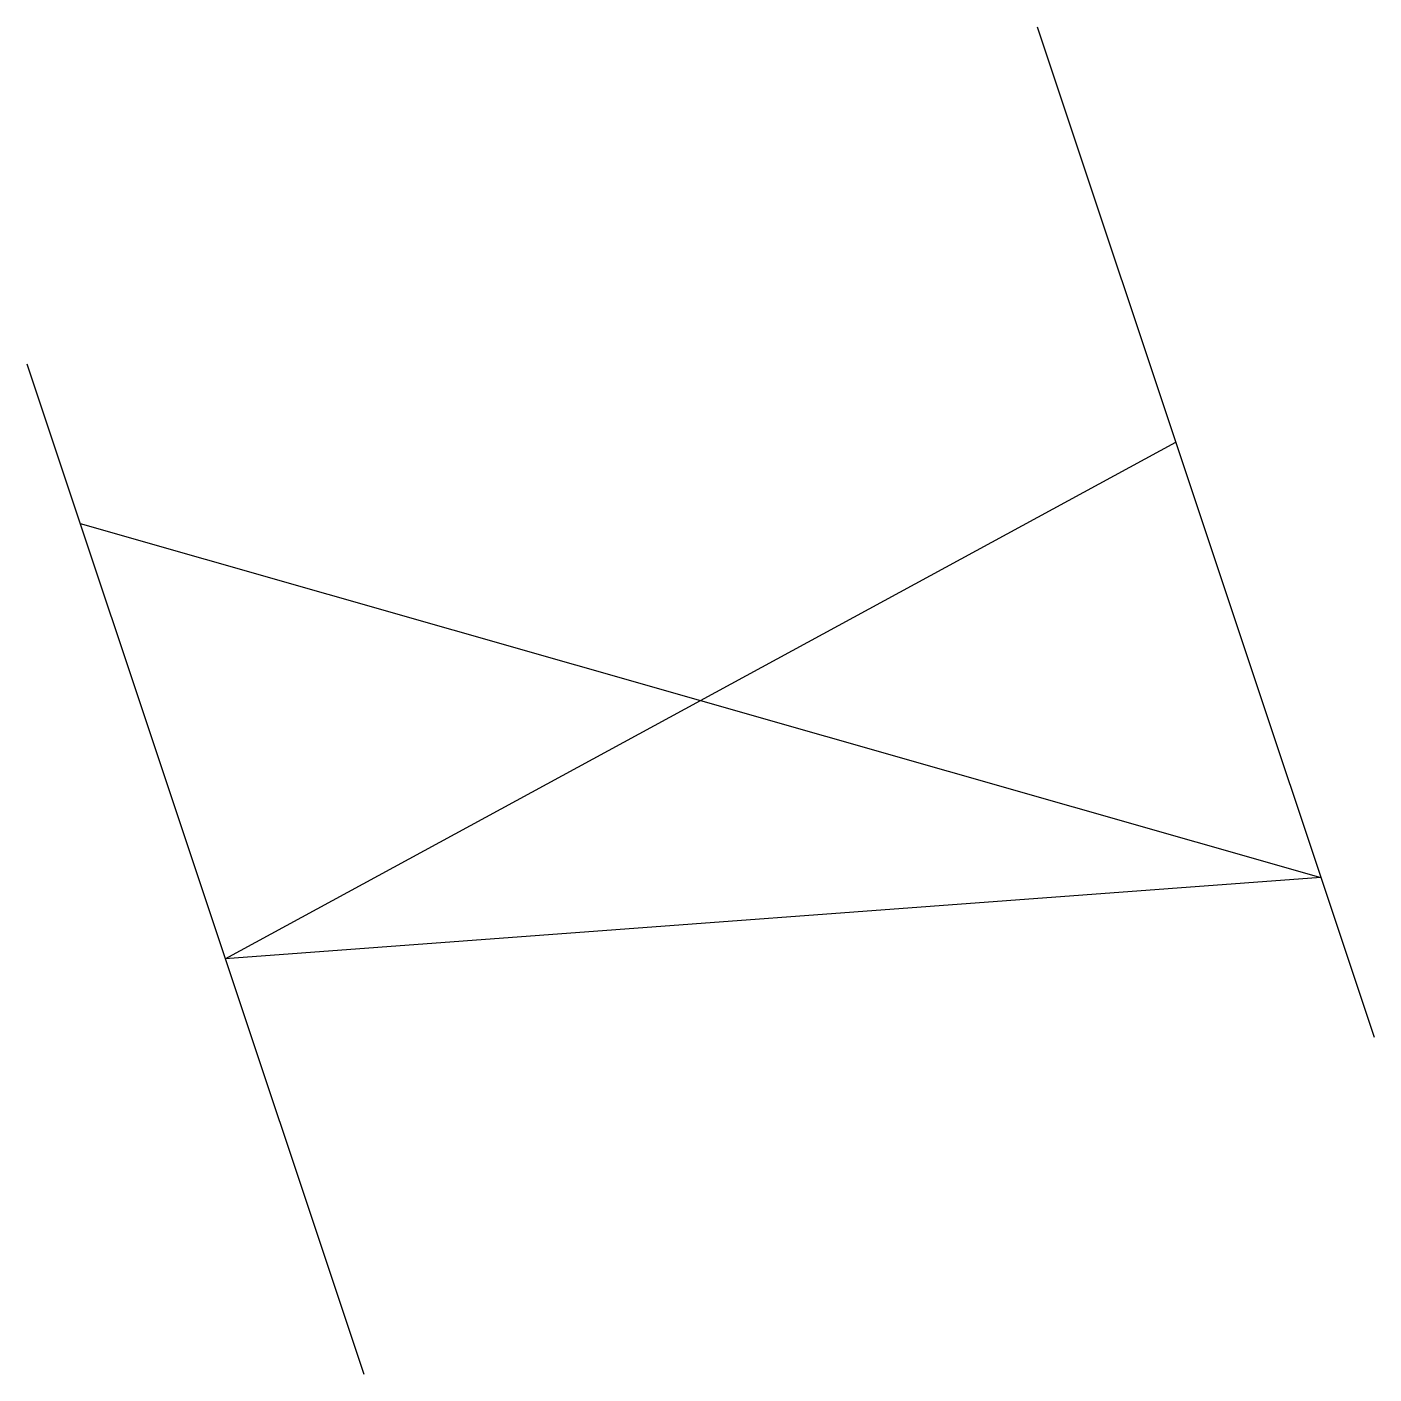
# Model space of a CAD drawing. Header units: inches. Extents: x -20 to 20, y -20 to 20.
import ezdxf

# ---------------------------------------------------------------- set-up
doc = ezdxf.new("R2010")
doc.units = ezdxf.units.IN
doc.header["$MEASUREMENT"] = 0
doc.layers.get('0').update_dxf_attribs({"lineweight": 25, "true_color": 0xffffff})

msp = doc.modelspace()

# ---------------------------------------------------------------- linework, layer by layer
for p, q in [((10, 20), (20, -10)), ((-20, 10), (-10, -20)), ((-14.111, -7.667), (14.111, 7.667)), ((-18.419, 5.257), (18.419, -5.257)), ((18.419, -5.257), (-14.111, -7.667))]:
    msp.add_line(p, q)

doc.saveas('drawing.dxf')
